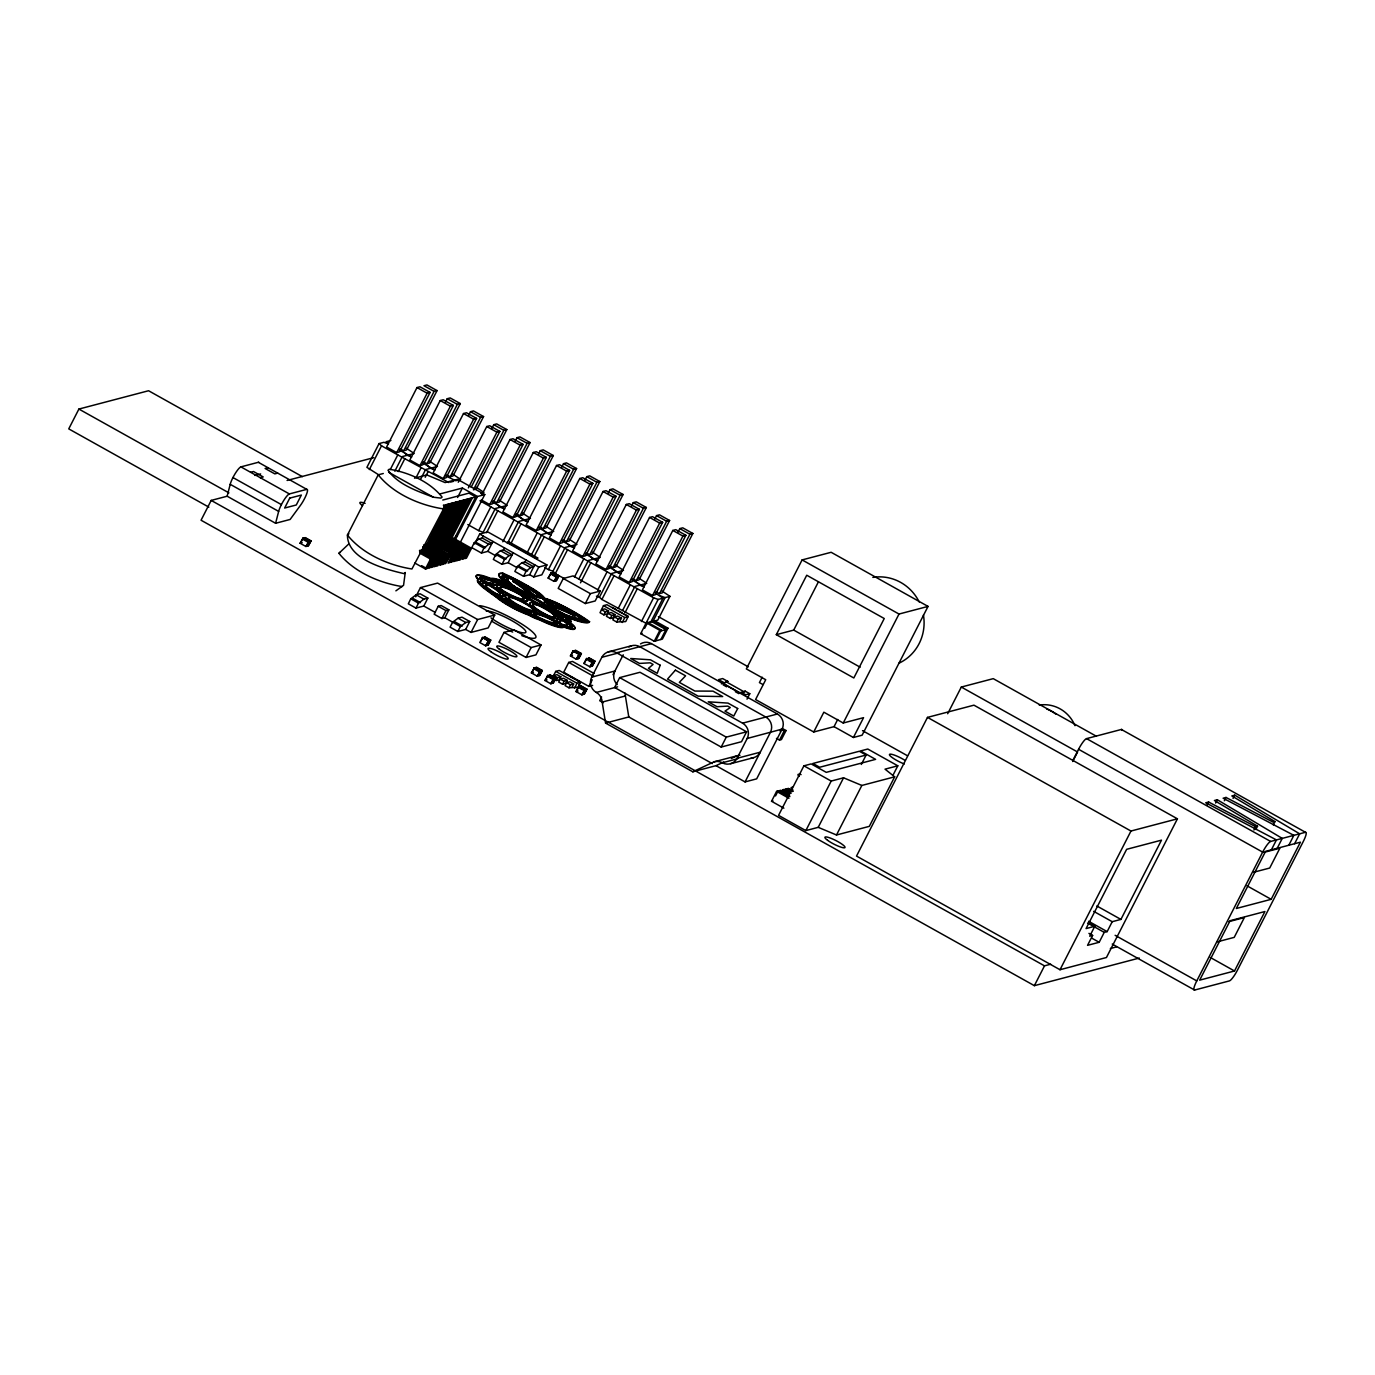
<?xml version="1.0" encoding="UTF-8"?>
<svg xmlns="http://www.w3.org/2000/svg" width="1375" height="1375" viewBox="0 0 1375 1375"><rect width="100%" height="100%" fill="white"/><g stroke="black" fill="none" stroke-linecap="round" stroke-linejoin="round"><path stroke-width="1.5" d="M583.705 619.575L584.495 620.503L581.058 620.727M582.777 620.297L577.294 619.266A6.394 1.152 27.1 0 1 572.688 617.65A5.998 1.083 27.1 0 1 568.305 616A5.483 0.997 27.1 0 1 562.65 613.663A14.094 2.544 27.1 0 1 547.577 603.402L547.319 603.883A14.094 2.544 27.1 0 0 562.392 614.161A5.483 0.997 27.1 0 0 566.947 616.223M1139.308 958.048L1034.361 985.669L201.059 520.231L211.183 500.414L227.15 496.22L230.209 484.327A11.309 2.2 -60.8 0 1 235.108 473.705A11.309 2.2 -60.8 0 1 240.917 466.881L258.328 462.292A11.309 2.2 -60.8 0 1 258.912 462.43M275.602 523.273L278.661 511.397A11.309 2.2 -60.8 0 1 283.559 500.758A11.309 2.2 -60.8 0 1 289.369 493.934L306.78 489.363A11.309 2.2 -60.8 0 1 306.333 494.759A11.309 2.2 -60.8 0 1 300.18 505.725L290.125 519.458L275.602 523.273L227.15 496.22M534.566 591.731L536.663 593.966L531.42 589.514L516.227 581.092M504.453 579.511L506.344 580.422A6.359 1.152 27.1 0 0 509.644 583.223L510.83 585.148M509.644 583.223L512.119 585.819M423.792 606.031L427.848 598.108L420.097 593.777L416.178 594.808L410.764 598.795L408.323 603.814L415.955 608.094L423.792 606.031L435.411 612.511M474.255 542.695L483.948 548.092L488.727 544.277L491.923 543.434L482.23 538.02L479.033 538.862L474.255 542.695L471.78 547.628L481.473 553.042L487.867 551.358L496.117 555.981M481.473 553.042L483.948 548.092M302.345 476.644L148.569 390.741L78.891 409.062L68.75 428.88L208.845 507.134M300.077 543.228L303.067 538.158L310.028 541.956L308.378 542.403L302.552 539.155L305.233 537.591L311.042 540.839L308.498 545.789L305.886 546.477L300.077 543.228L302.191 542.678M300.523 543.108L303.067 538.158M305.886 546.477L308.877 541.406L306.35 546.356M308 545.927L311.042 540.839M390.913 440.464L386.031 441.753L388.472 443.97L383.934 442.303L379.07 443.575L366.902 467.363L378.383 474.633M369.342 469.58L381.511 445.809L379.07 443.575M417.003 387.561L386.598 446.995L396.705 452.65L399.558 451.808L430.083 392.425L419.977 386.787L417.003 387.561L427.127 393.216L430.083 392.425M383.298 473.498L378.228 474.822L347.428 535.047C347.325 559.264 385.017 569.25 403.975 573.616L405.247 572.516L403.562 585.32L395.88 590.855M396.705 452.65L427.127 393.216M390.294 469.528L397.788 454.902L448.834 482.556M403.683 450.811L434.087 391.377L437.061 390.603L406.519 449.969L403.683 450.811L400.297 448.938M394.831 471.195L402.325 456.569L407.189 455.297L411.727 456.964L399.334 450.037M398.217 471.591L404.766 458.803M440.258 400.555L409.853 459.989L419.959 465.644L422.812 464.802L453.337 405.419L443.231 399.764L440.258 400.555L450.381 406.192L453.337 405.419M445.328 402.428L447.236 398.716L450.192 397.942L460.316 403.58L429.773 462.963L426.938 463.805L423.552 461.931M419.959 465.644L450.381 406.192M416.367 477.039L421.042 467.895M426.938 463.805L457.342 404.37L460.316 403.58M420.905 478.706L425.58 469.562L430.461 468.273L434.981 469.958L422.589 463.031M425.219 477.262L428.02 471.78M463.512 413.531L433.108 472.983L443.214 478.62L446.067 477.778L476.592 418.413L466.486 412.758L463.512 413.531L473.636 419.186L476.592 418.413M468.583 415.422L470.491 411.709L473.447 410.919L483.57 416.573L453.028 475.956L450.192 476.798L446.806 474.908M443.214 478.62L473.636 419.186M450.192 476.798L480.597 417.347L483.57 416.573M445.723 504.831L411.933 568.992C388.403 565.331 362.33 553.781 347.428 535.047L348.889 533.775M458.253 482.247L486.784 426.525L489.741 425.752L499.847 431.389L471.23 487.059M444.83 555.294L439.759 565.194L441.203 564.816L446.273 554.898L444.83 555.294L425.442 544.466L426.903 544.087L447.184 504.453M447.442 554.589L442.372 564.506L443.833 564.128L448.903 554.211L447.442 554.589L428.072 543.778L448.353 504.144M428.072 543.778L429.516 543.383L449.797 503.766M450.364 553.833L445.294 563.733L451.533 553.523L430.994 543.005L451.275 503.37M430.994 543.005L432.145 542.695L452.427 503.078M491.838 428.416L493.745 424.686L496.702 423.912L506.825 429.567L476.283 488.933L473.447 489.792L503.852 430.341L506.825 429.567M453.131 553.094L448.061 563.011L449.522 562.633L454.592 552.716L453.131 553.094L433.761 542.283L454.042 502.648M457.583 497.475L462.413 488.039L477.503 496.478L484.773 494.57L460.402 542.197M433.761 542.283L435.205 541.887L455.486 502.27M455.589 552.458L450.519 562.358L451.98 561.98L457.05 552.08L455.589 552.458L436.219 541.63L456.5 501.995M436.219 541.63L437.662 541.252L457.944 501.617M458.7 551.633L453.63 561.55L455.091 561.155L460.161 551.255L458.7 551.633L439.33 540.805L459.611 501.188M425.408 568.975L430.478 559.058L431.922 558.68L426.852 568.58L425.408 568.975L414.838 563.062M439.33 540.805L440.773 540.427L461.055 500.809M468.377 487.902L496.891 432.18L499.847 431.389M461.364 550.928L456.294 560.845L457.755 560.467L462.825 550.55L461.364 550.928L441.994 540.117L462.275 500.483M434.998 557.872L433.555 558.25L428.484 568.167L429.928 567.772L434.998 557.872L420.905 550M441.994 540.117L443.438 539.722L463.719 500.105M464.08 550.223L459.009 560.123L460.47 559.745L465.541 549.845L464.08 550.223L444.709 539.395L464.991 499.761M415.766 596.802L420.458 587.606L437.594 583.103L494.759 615.02L488.177 627.911L471.041 632.414L465.678 629.423L457.841 631.486L450.089 627.155L452.633 622.205L458.064 618.2L461.983 617.169L469.734 621.5L465.678 629.423M437.645 557.167L436.202 557.562L431.131 567.463L432.575 567.084L437.645 557.167L423.552 549.295M444.709 539.395L446.153 539.017L466.434 499.383M446.256 541.853L468.222 498.919M440.413 556.445L438.969 556.823L433.898 566.741L435.342 566.345L440.413 556.445L422.795 546.614M467.328 549.364L462.258 559.281L463.702 558.886L468.772 548.986L467.328 549.364L447.941 538.536L449.402 538.158L469.683 498.541M470.061 548.642L464.991 558.559L466.434 558.181L471.505 548.264L470.061 548.642L450.673 537.831L470.955 498.197M442.991 555.775L441.547 556.153L436.477 566.053L437.92 565.675L442.991 555.775L423.62 544.947M450.673 537.831L452.134 537.436L472.416 497.819M453.819 539.859L475.784 496.925L468.995 493.144L442.75 500.053M455.538 539.395L477.503 496.478M481.508 495.241L510.039 439.519L512.995 438.728L523.102 444.383L492.577 503.766L489.723 504.608L481.302 499.898M515.092 441.392L517 437.68L519.956 436.906L530.08 442.561L499.537 501.927L496.702 502.769L493.333 500.895M489.723 504.608L520.145 445.156L523.102 444.383M444.812 617.77L448.869 609.83L441.117 605.516L438.213 606.272L434.156 614.195L441.908 618.527L444.812 617.77L452.306 621.947M467.792 524.562L478.638 530.63L490.806 506.859L653.589 597.781L658.127 599.448L663.008 598.159L655.136 592.917M474.598 543.967L479.669 534.05L487.798 531.919L546.906 564.936L541.836 574.836L533.706 576.967L529.65 574.698L523.548 576.314L514.834 571.433L517.361 566.483L521.933 562.702L524.975 561.911L533.706 566.775L530.647 567.583L526.092 571.347L517.361 566.483M496.702 502.769L527.123 443.334L530.08 442.561M482.23 538.02L483.244 536.044M441.908 618.527L445.964 610.603L448.869 609.83M486.561 532.692L497.784 510.744M533.294 452.495L502.872 511.947L512.978 517.602L515.831 516.742L546.356 457.377L536.25 451.722L533.294 452.495L543.4 458.15L546.356 457.377M487.867 551.358L492.938 541.458M538.347 454.386L540.255 450.673L543.211 449.883L553.334 455.538L522.792 514.92L519.956 515.762L516.587 513.872M569.577 619.764A21.931 3.953 27.1 0 0 566.225 616.773L566.483 616.275A21.931 3.953 27.1 0 1 569.714 622.239L569.456 622.72A22.12 3.987 27.1 0 1 563.887 627.052A27.225 4.916 27.1 0 1 539.653 619.936A12.186 2.2 27.1 0 1 528.481 615.003A26.022 4.692 27.1 0 1 495.739 596.716A29.769 5.38 27.1 0 1 488.28 591.439A35.802 6.462 27.1 0 1 478.088 579.528L478.345 579.03A24.028 4.331 27.1 0 1 490.875 578.514A23.788 4.297 27.1 0 1 507.014 582.88L506.756 583.378M512.978 517.602L543.4 458.15M482.35 585.664A28.995 5.242 27.1 0 1 481.405 580.886L481.645 580.405A21.295 3.85 27.1 0 1 493.745 580.336A23.925 4.314 27.1 0 1 510.916 585.028L510.658 585.527A23.925 4.314 27.1 0 0 493.488 580.834A21.295 3.85 27.1 0 0 484.258 577.62M495.859 554.469L504.573 559.35L509.145 555.569L512.205 554.761L503.473 549.897L500.431 550.705L495.859 554.469L493.333 559.419L502.047 564.3L508.148 562.684L517.275 567.789M502.837 541.784L514.061 519.836M457.841 631.486L460.384 626.519L465.816 622.531L469.734 621.5M496.031 582.931A22.395 4.039 27.1 0 1 483.467 582.02L483.673 581.625A20.539 3.713 27.1 0 1 495.481 581.608L495.275 582.003A20.539 3.713 27.1 0 0 484.602 578.514M485.117 582.038L485.323 581.642A21.123 3.816 27.1 0 0 493.848 581.608L493.642 582.003A21.123 3.816 27.1 0 1 485.117 582.038A15.744 2.836 27.1 0 1 493.642 582.003M519.956 515.762L550.378 456.328L553.334 455.538M503.473 549.897L504.487 547.92M507.358 543.469L518.598 521.52L523.48 520.231L528 521.898L515.608 514.972M482.212 584.805A18.494 3.334 27.1 0 1 487.661 584.083L487.919 583.584A18.975 3.42 27.1 0 1 502.734 593.33A18.975 3.42 27.1 0 1 498.798 595.478L498.541 595.959A18.494 3.334 27.1 0 1 489.139 590.683M480.837 575.747A24.028 4.331 27.1 0 1 490.617 579.013L490.875 578.514M486.475 587.383A17.119 3.094 27.1 0 1 488.262 585.045L488.503 584.547A17.119 3.094 27.1 0 0 497.441 594.275L497.183 594.773A17.119 3.094 27.1 0 1 487.541 588.397M510.744 543.864L521.039 523.738M488.28 591.439L488.538 590.941A35.802 6.462 27.1 0 1 478.345 579.03M502.047 564.3L504.573 559.35M495.894 582.038L496.1 581.642A17.755 3.214 27.1 0 1 506.395 583.773A17.755 3.214 27.1 0 1 522.603 592.453L522.397 592.848A40.906 7.391 27.1 0 1 495.894 582.038A17.755 3.214 27.1 0 1 506.189 584.169A17.755 3.214 27.1 0 1 522.397 592.848M471.041 632.414L477.641 619.541L494.759 615.02M556.548 465.489L526.127 524.941L536.233 530.578L539.086 529.736L569.611 470.37L559.505 464.716L556.548 465.489L566.655 471.144L569.611 470.37M508.148 562.684L513.219 552.784M504.728 581.866A31.212 5.637 27.1 0 1 502.631 573.684L502.889 573.186A48.177 8.697 27.1 0 1 528.241 586.094A23.272 4.194 27.1 0 1 544.466 598.177A23.616 4.263 27.1 0 1 556.016 602.542A44.962 8.112 27.1 0 1 589.566 621.689L589.308 622.17A36.541 6.6 27.1 0 1 566.225 616.773M504.625 585.75A29.597 5.345 27.1 0 0 519.183 591.353L519.389 590.958A15.297 2.767 27.1 0 0 499.366 582.725L499.159 583.12A15.297 2.767 27.1 0 1 499.984 583.103M504.058 580.095A31.058 5.603 27.1 0 1 504.969 575.369L505.209 574.87A34.495 6.222 27.1 0 1 528 586.541A22.739 4.108 27.1 0 1 543.056 598.538A18.941 3.42 27.1 0 1 555.534 602.68A40.03 7.236 27.1 0 1 587.245 620.812L587.005 621.311A35.475 6.411 27.1 0 1 565.916 616.241M504.23 576.864C514.078 577.156 530.355 587.623 539.155 594.911A11.172 2.011 27.1 0 1 540.134 595.702M561.602 467.38L563.509 463.667L566.466 462.877L576.589 468.531L546.047 527.914L543.211 528.756L539.842 526.866M495.739 596.716L495.98 596.217A29.769 5.38 27.1 0 1 488.538 590.941M503.989 577.93L504.934 579.253L503.92 577.087M510.039 595.805A18.442 3.334 27.1 0 1 500.105 589.995L500.311 589.6A18.494 3.334 27.1 0 1 501.875 585.389A18.494 3.334 27.1 0 1 523.961 596.045A18.442 3.334 27.1 0 1 522.741 600.514A18.442 3.334 27.1 0 1 500.311 589.6M507.238 577.895L507.805 579.752L507.238 577.895A5.173 0.928 27.1 0 0 508.234 577.38L513.373 579.562A4.864 0.877 27.1 0 0 518.048 582.038A5.655 1.014 27.1 0 0 522.981 584.805L524.666 585.613M552.75 624.577A28.548 5.156 27.1 0 1 538.897 619.008A22.636 4.091 27.1 0 1 527.845 614.161A23.066 4.159 27.1 0 1 497.716 597.334L497.956 596.836A25.816 4.658 27.1 0 1 488.228 589.737A28.995 5.242 27.1 0 1 481.645 580.405M519.888 599.002A15.039 2.716 27.1 0 1 501.6 590.098L501.789 589.703A15.555 2.802 27.1 0 1 504.384 587.211A15.555 2.802 27.1 0 1 521.125 594.997A15.039 2.716 27.1 0 1 520.077 598.606A15.039 2.716 27.1 0 1 501.789 589.703M506.911 580.164L514.078 586.403M498.42 597.059L498.713 596.458A25.266 4.555 27.1 0 1 529.375 613.302L529.066 613.886A20.161 3.644 27.1 0 1 499.469 598.262M506.997 578.394A5.173 0.928 27.1 0 0 508.08 577.998L509.266 577.775M508.063 577.173L509.747 577.483M510.555 583.877L507.169 579.666M536.233 530.578L566.655 471.144M482.264 638.413L484.928 636.866L490.737 640.097L488.211 645.064L485.598 645.752L479.772 642.503L482.762 637.433L489.741 641.231L488.073 641.661M480.906 641.059L482.762 637.433M502.305 599.242L502.614 598.641A16.414 2.956 27.1 0 0 525.388 611.359L525.078 611.961M530.939 611.634A17.961 3.248 27.1 0 1 512.445 602.886A17.961 3.248 27.1 0 1 504.934 595.358L505.175 594.859A17.961 3.248 27.1 0 1 524.666 602.319A17.961 3.248 27.1 0 1 535.803 611.961L535.545 612.459A17.961 3.248 27.1 0 0 529.667 605.997A17.961 3.248 27.1 0 0 512.858 597.334M509.042 578.17L513.373 579.562L509.489 577.981M527.02 552.956L537.316 532.83M513.064 580.852A57.475 10.381 27.1 0 1 529.564 593.519L529.306 594.017A57.475 10.381 27.1 0 0 512.806 581.35L512.669 580.302L515.488 581.539A92.28 16.655 27.1 0 1 527.433 589.737L528.98 590.855A92.28 16.655 27.1 0 1 534.652 595.237A9.23 1.667 27.1 0 0 536.92 593.467M513.167 579.631L514.594 579.837M528.739 591.508L526.9 590.133L528.825 591.577A23.427 4.228 27.1 0 1 532.555 595.186L532.297 595.684A15.314 2.767 27.1 0 1 512.514 586.266L512.411 585.458M524.975 561.911L525.989 559.934M539.412 594.412A11.172 2.011 27.1 0 1 534.548 595.684L527.175 590.219A92.28 16.655 27.1 0 0 515.23 582.02L515.488 581.539M513.339 586.077L510.795 583.378M543.211 528.756L573.633 469.305L576.589 468.531M510.228 600.273A14.197 2.561 27.1 0 1 508.716 597.472L508.973 596.973A14.145 2.561 27.1 0 1 524.717 602.8A14.145 2.561 27.1 0 1 533.191 610.517L532.95 610.998A14.197 2.561 27.1 0 1 526.677 609.469M531.558 554.623L541.853 534.497L546.734 533.225L551.255 534.892L538.862 527.966M485.598 645.752L488.572 640.681L486.045 645.631M534.308 592.23L522.723 585.303A5.655 1.014 27.1 0 1 517.791 582.536L518.048 582.038M487.712 645.184L490.737 640.097M521.022 590.648A10.914 1.977 27.1 0 1 516.759 588.208L513.597 585.578M523.548 576.314L526.092 571.347M533.998 556.841L544.294 536.731M529.65 574.698L534.72 564.798M579.803 478.483L549.381 537.917L559.505 543.572L562.341 542.73L592.883 483.347L582.759 477.709L579.803 478.483L589.909 484.137L592.883 483.347M522.139 594.327A17.669 3.197 27.1 0 1 521.348 593.312L521.555 592.917A16.809 3.042 27.1 0 1 537.814 599.706A16.809 3.042 27.1 0 1 548.487 607.956L548.298 608.352A17.669 3.197 27.1 0 1 523.411 595.53M521.984 599.448A15.039 2.716 27.1 0 0 520.919 595.392L521.125 594.997M504.023 632.397L498.953 642.297L526.075 657.456L535.941 654.861L541.011 644.961L513.889 629.802L504.023 632.397L531.145 647.556L541.011 644.961M535.752 591.92A22.739 4.108 27.1 0 0 527.742 587.022L528.241 586.094M535.597 592.316L528.155 587.125M523.961 596.045L523.755 596.441A18.442 3.334 27.1 0 1 525.112 601.442M524.425 595.014L524.614 594.619A13.836 2.492 27.1 0 1 537.436 600.084A13.836 2.492 27.1 0 1 546.133 606.633L545.927 607.028A16.5 2.973 27.1 0 1 525.405 595.925M533.706 576.967L538.777 567.067L546.906 564.936M526.9 590.133L528.292 591.852L527.519 590.597M584.856 480.356L586.764 476.644L589.72 475.87L599.844 481.525L569.302 540.891L566.466 541.733L563.097 539.859M530.63 592.883L529.753 592.917M531.919 593.811L534.308 596.183A11.172 2.011 27.1 0 0 540.891 596.406M559.505 543.572L589.909 484.137M528.722 591.353A92.28 16.655 27.1 0 1 534.394 595.736L534.652 595.237M544.792 567.583L548.402 569.594L560.57 545.823M527.845 614.161L528.103 613.663A22.636 4.091 27.1 0 0 539.138 618.527A28.548 5.156 27.1 0 0 561.43 625.436L562.031 625.281A20.488 3.695 27.1 0 0 567.119 621.191A21.502 3.884 27.1 0 0 563.286 614.505L563.045 615.003M528.481 615.003L528.739 614.505A12.186 2.2 27.1 0 0 539.911 619.438A27.225 4.916 27.1 0 0 564.128 626.553A22.12 3.987 27.1 0 0 569.714 622.239M566.466 541.733L596.887 482.298L599.844 481.525M550.619 574.011L552.784 572.584L559.109 575.712L556.566 580.662L553.953 581.35L548.144 578.102L551.134 573.031L558.095 576.83L556.445 577.259L552.08 574.836M551.134 573.031L548.144 578.102M544.036 621.002A19.216 3.472 27.1 0 1 530.389 613.714L530.647 613.233A21.519 3.884 27.1 0 1 556.738 621.62L556.48 622.119A19.216 3.472 27.1 0 1 555.139 624.577M567.548 549.708L555.38 573.495L552.939 571.261L565.108 547.491L569.989 546.202L574.527 547.886L562.117 540.959M532.555 603.109A18.202 3.283 27.1 0 1 538.398 604.845L538.587 604.433A18.305 3.3 27.1 0 1 556.909 615.811A18.305 3.3 27.1 0 1 549.502 616.653A18.202 3.283 27.1 0 1 530.733 605.086A18.202 3.283 27.1 0 1 538.587 604.433M535.975 616.378A16.758 3.025 27.1 0 1 533.345 614.848L533.603 614.35A19.886 3.592 27.1 0 1 554.898 621.019L554.641 621.517A16.758 3.025 27.1 0 1 551.358 622.875M532.589 605.12A15.641 2.819 27.1 0 1 538.295 605.447L538.502 605.052A15.916 2.87 27.1 0 1 553.73 614.333A15.916 2.87 27.1 0 1 550.052 616.327L549.845 616.722A15.641 2.819 27.1 0 1 532.881 605.98M545.05 599.414A18.941 3.42 27.1 0 0 542.798 599.036L543.056 598.538M545.016 598.898A23.616 4.263 27.1 0 0 544.208 598.658L544.466 598.177M553.953 581.35L556.944 576.28L554.417 581.23M556.067 580.783L558.611 575.833M559.608 608.867L558.456 608.369A87.656 15.83 27.1 0 1 545.394 602.473L545.652 601.975A12.564 2.269 27.1 0 1 552.148 601.597L581.178 616.911L584.753 619.902L582.536 620.778M603.058 491.477L572.636 550.911L582.759 556.566L585.595 555.723L616.138 496.341L606.014 490.686L603.058 491.477L613.164 497.114L616.138 496.341M547.319 603.883L558.697 607.87L551.581 604.948L551.048 605.911A63.92 11.533 27.1 0 1 574.406 615.794L575.403 615.845A95.064 17.17 27.1 0 0 558.714 607.973L556.359 606.925A95.064 17.17 27.1 0 0 547.13 602.972L547.388 602.473A10.536 1.908 27.1 0 1 552.527 602.336L573.736 613.13A5.998 1.083 27.1 0 0 578.806 616.189L581.711 617.959M548.316 604.261L551.581 604.948M563.269 578.497L558.198 588.397L585.32 603.556L595.203 600.961L600.256 591.044L573.134 575.902L563.269 578.497L590.391 593.639L600.256 591.044M547.731 600.6A12.564 2.269 27.1 0 1 551.891 602.078L552.148 601.597M555.242 614.127A36.248 6.548 27.1 0 1 549.467 607.784L549.673 607.389A16.895 3.059 27.1 0 1 564.73 616.395A16.895 3.059 27.1 0 1 563.991 619.798L563.784 620.194A36.248 6.548 27.1 0 1 556.703 615.278M547.13 602.972A10.536 1.908 27.1 0 1 552.269 602.834L552.527 602.336M608.111 493.35L610.019 489.637L612.975 488.864L623.098 494.502L592.556 553.884L589.72 554.727L586.352 552.836M526.075 657.456L531.145 647.556M552.062 609.503L552.269 609.108A38.775 6.995 27.1 0 0 563.028 618.441L562.822 618.836A15.555 2.802 27.1 0 0 552.062 609.503A38.775 6.995 27.1 0 0 562.822 618.836M546.941 599.93A18.941 3.42 27.1 0 1 555.277 603.178L555.534 602.68M549.536 600.428A23.616 4.263 27.1 0 1 555.775 603.041L556.016 602.542M532.263 607.131A18.202 3.283 27.1 0 0 549.312 617.048L549.502 616.653M553.317 609.348L555.534 609.916M551.891 602.078L556.6 603.659M552.269 602.834L556.892 604.244M582.759 556.566L613.164 497.114M574.475 577.105L583.825 558.8M560.828 605.67L556.342 604.158M552.045 607.32A10.811 1.959 27.1 0 0 558.456 611.634L558.714 611.136A10.811 1.959 27.1 0 1 551.306 605.413L547.577 603.402L548.556 603.78M556.634 604.725L571.484 611.772M589.72 554.727L620.142 495.292L623.098 494.502M578.995 578.772L588.362 560.484L593.244 559.195L597.781 560.88L585.372 553.953M533.844 668.817L536.508 667.253L542.334 670.502L539.791 675.452L537.178 676.139L531.369 672.891L534.359 667.82L541.32 671.619L539.653 672.066L535.305 669.625M531.816 672.77L534.359 667.82M562.392 614.161L558.456 611.634M575.334 614.161L578.875 616.258A6.531 1.186 27.1 0 0 581.9 618.527L581.642 619.025A6.531 1.186 27.1 0 1 578.548 616.688A5.998 1.083 27.1 0 1 573.478 613.628L565.4 608.472M562.702 613.697L572.069 616.928A5.105 0.928 27.1 0 1 575.558 617.977L578.222 618.63L575.403 618.458M580.508 582.828L590.803 562.702M562.822 625.694A16.294 2.939 27.1 0 1 560.312 624.714L560.502 624.319A23.134 4.177 27.1 0 1 563.578 619.902A16.294 2.939 27.1 0 1 570.384 626.433A16.294 2.939 27.1 0 1 560.502 624.319M562.53 624.869A14.369 2.595 27.1 0 1 560.862 624.302L561.069 623.906A27.139 4.898 27.1 0 1 563.578 620.486A14.369 2.595 27.1 0 1 561.069 623.906M564.008 625.281A14.369 2.595 27.1 0 0 563.372 620.881L563.578 619.902M554.641 625.127A28.548 5.156 27.1 0 0 561.172 625.934L561.43 625.436M561.172 625.934L562.031 625.281M569.319 611.291L569.834 610.38A40.03 7.236 27.1 0 0 555.277 603.178M537.178 676.139L540.169 671.069L537.625 676.019M567.359 616.344A5.483 0.997 27.1 0 0 568.047 616.498L570.23 616.602M626.312 504.453L595.891 563.905L606.014 569.542L608.85 568.7L639.392 509.334L629.269 503.68L626.312 504.453L636.419 510.108L639.392 509.334M539.292 675.589L542.334 670.502M571.691 627.636A20.488 3.695 27.1 0 0 566.861 621.689L567.119 621.191M571.433 617.203L572.447 618.131A5.998 1.083 27.1 0 1 571.244 617.839M574.406 615.794L575.661 615.347A95.064 17.17 27.1 0 0 558.972 607.475L556.617 606.427A95.064 17.17 27.1 0 0 547.388 602.473M631.383 506.344L633.273 502.631L636.23 501.841L646.353 507.495L615.811 566.878L612.975 567.72L609.606 565.83M575.85 618.458L577.036 619.747A6.394 1.152 27.1 0 1 572.447 618.131M544.93 680.47L547.92 675.4L554.881 679.198L553.231 679.628L547.405 676.38L550.086 674.833L555.895 678.081L553.352 683.031L550.739 683.719L544.93 680.47L547.044 679.92M545.377 680.35L547.92 675.4M585.32 603.556L590.391 593.639M606.014 569.542L636.419 510.108M577.964 619.128L580.817 618.956A5.552 0.997 27.1 0 1 581.419 618.441L581.9 618.527M580.559 619.455A5.552 0.997 27.1 0 1 581.161 618.939L584.255 620.039M553.18 676.345L555.723 671.395L559.195 670.467L580.508 682.378L575.97 691.539L581.797 694.788L584.409 694.1L586.936 689.15L581.127 685.902L578.462 687.466L582.811 689.889M597.73 590.081L607.08 571.794M550.739 683.719L553.73 678.648L551.203 683.598M552.853 683.169L555.895 678.081M612.975 567.72L643.397 508.269L646.353 507.495M557.648 677.652L556.136 680.608L559.316 679.783L560.845 676.809L556.961 674.644L553.781 675.486L557.648 677.652L560.845 676.809M663.008 598.159L650.839 621.947L645.958 623.219L601.889 599.466L599.448 597.248L611.617 573.478L616.498 572.189L621.036 573.856L608.627 566.93M572.911 651.853L575.575 650.289L581.384 653.538L578.841 658.487L576.228 659.175L570.419 655.927L572.962 650.977L579.219 654.105L576.692 659.055M570.883 655.806L573.409 650.856M560.227 679.078L558.714 682.052L562.581 684.217L565.778 683.375L567.291 680.402L563.423 678.236L560.227 679.078L564.111 681.244L567.291 680.402M594.103 673.492L572.498 661.427L568.734 662.423L563.664 672.323L588.861 686.4L592.625 685.403M601.889 599.466L614.058 575.695M562.581 684.217L564.111 681.244M576.228 659.175L579.219 654.105M603.47 605.636L624.783 617.547L628.272 616.636L606.959 604.725L603.47 605.636L600.016 612.7L603.883 614.866L607.08 614.023L608.592 611.05L604.725 608.884L601.528 609.727L605.413 611.892L608.592 611.05M649.567 517.447L619.145 576.881L629.269 582.536L632.105 581.694L662.647 522.311L652.523 516.673L649.567 517.447L659.673 523.102L662.647 522.311M578.342 658.625L581.384 653.538M572.172 686.95L573.684 683.977L569.817 681.811L566.62 682.653L565.091 685.627L568.975 687.792L577.981 687.328M603.883 614.866L605.413 611.892M654.638 519.32L656.528 515.608L659.484 514.834L669.608 520.489L639.066 579.855L636.23 580.697L632.861 578.823M568.975 687.792L570.488 684.819L573.684 683.977M607.991 613.336L606.461 616.309L610.345 618.475L613.542 617.633L615.055 614.659L611.17 612.494L607.991 613.336L611.858 615.502L615.055 614.659M586.472 659.416L589.136 657.869L594.945 661.117L592.419 666.067L589.806 666.755L583.98 663.506L586.523 658.556L592.797 661.684L590.253 666.634M586.97 658.436L583.98 663.506M574.492 688.256L577.036 683.289L580.508 682.378M610.345 618.475L611.858 615.502M629.269 582.536L659.673 523.102M578.961 685.008L580.473 682.052L576.606 679.886M618.166 608.558L630.334 584.788M576.434 691.419L578.961 686.469L584.788 689.717L582.244 694.667M619.919 621.191L621.448 618.217L617.564 616.052L614.367 616.894L612.855 619.867L616.722 622.033L625.745 621.586L628.237 616.292L624.353 614.127M589.806 666.755L592.797 661.684M591.92 666.205L594.945 661.117M636.23 580.697L666.652 521.262L669.608 520.489M616.722 622.033L618.252 619.059L621.448 618.217M622.703 610.242L634.872 586.455L639.753 585.183L644.291 586.85L631.881 579.923M581.797 694.788L584.788 689.717M591.697 677.119L601.838 657.302A11.309 10.914 75.3 0 1 616.602 652.798L651.441 643.638L777.408 714.003A11.309 10.914 75.3 0 1 782.031 729.317L756.68 778.852L745.061 781.911L715.997 765.669L692.777 771.788L605.567 723.078L602.181 702.075A11.309 10.914 75.3 0 0 596.32 692.433A11.309 10.914 75.3 0 1 591.697 677.119L614.934 671A11.309 10.914 75.3 0 0 617.22 684.578M625.144 612.459L637.312 588.689M583.911 694.238L586.936 689.15M588.861 686.4L592.23 679.8M622.256 622.497L624.783 617.547M672.822 530.441L642.4 589.875L652.523 595.53L655.359 594.688L685.902 535.305L675.778 529.65L672.822 530.441L682.928 536.078L685.902 535.305M677.892 532.314L679.783 528.602L682.739 527.828L692.862 533.466L662.337 592.848L659.484 593.691L656.116 591.817M652.523 595.53L682.928 536.078M601.614 697.005L599.723 700.734L603.35 702.763M613.027 674.712L623.219 654.792M641.42 621.552L653.589 597.781M659.484 593.691L689.906 534.256L692.862 533.466M647.178 623.391L654.397 620.641L667.975 628.203L662.389 639.1L654.259 641.248L640.698 633.669L658.127 599.448M644.634 628.341L647.677 622.394L661.238 629.973L655.669 640.87M619.678 677.617L614.608 687.517L721.188 747.055L741.52 741.709L746.591 731.792L639.994 672.272L619.678 677.617L726.258 737.138L746.591 731.792M652.936 621.397L665.105 597.609L669.969 596.337L662.097 591.078M669.969 596.337L657.8 620.108L654.552 620.967M654.259 641.248L659.845 630.352L661.238 629.973M660.877 639.512L666.445 628.616L667.975 628.203M721.411 683.908L721.909 682.911M723.147 683.444L727.719 681.381L723.147 683.444L740.523 693.155L745.095 691.092L749.788 693.722L747.003 699.17M802.106 559.917L746.333 668.903L765.72 679.714L755.58 699.531L813.725 731.998L834.041 726.653L853.411 737.481L862.125 735.195L928.039 606.409L831.136 552.286L802.106 559.917L899.009 614.041L928.039 606.409M739.286 692.622L738.787 693.619L735.316 691.677M745.095 691.092L744.597 692.089L727.22 682.378M776.308 634.683L806.73 575.231L884.245 618.527L853.823 677.978L776.308 634.683L793.719 630.094L860.166 667.202M721.188 747.055L726.258 737.138M762.18 677.205L759.43 682.602L762.953 684.561M793.719 630.094L818.434 581.797M692.777 771.788L713.952 761.87A11.309 10.914 75.3 0 1 722.288 762.781A11.309 10.914 75.3 0 0 737.052 758.295L747.192 738.478A11.309 10.914 75.3 0 0 742.569 723.164L616.602 652.798M745.061 781.911L770.413 732.377A11.309 10.914 75.3 0 0 765.789 717.045L639.822 646.697A11.309 10.914 75.3 0 0 628.908 646.972M780.158 731.173L781.086 729.369L784.111 731.07L786.053 730.555L781.43 739.578L779.505 740.077L776.462 738.392M779.505 740.077L784.111 731.07M783.87 808.173L771.547 801.281L776.6 791.381L778.061 791.003L788.631 796.898M775.517 795.953L778.061 791.003M813.725 731.998L823.848 712.198L843.236 723.009L863.552 717.664L853.411 737.481M897.806 765.806L867.78 749.031L860.509 750.939L875.6 759.361L826.255 772.355L811.164 763.916L803.911 765.823L778.559 815.358L805.836 830.603L818.211 827.337L836.498 834.986L869.309 826.358L894.661 776.823L885.036 769.158L897.806 765.806L892.942 775.328M834.041 726.653L837.719 719.452M843.236 723.009L899.009 614.041M805.836 830.603L831.188 781.069L843.562 777.803L861.85 785.452L894.661 776.823M818.211 827.337L843.562 777.803M861.3 764.466L866.13 755.03L859.341 751.248L812.9 763.469L819.672 767.25L866.13 755.03M836.498 834.986L861.85 785.452M927.489 717.389L856.522 856.075L1060.005 969.736L1106.445 957.516L1177.43 818.812L973.947 705.169L927.489 717.389L1130.972 831.033L1177.43 818.812M947.667 713.728L961.314 687.053L993.248 678.648L1096.391 736.261M1072.723 760.684L1078.567 749.289A11.309 2.2 -60.8 0 1 1086.542 738.616L1121.381 729.455L1305.477 832.288A11.309 2.2 -60.8 0 1 1303.311 841.431L1237.414 970.217A11.309 2.2 -60.8 0 1 1229.439 980.891L1194.6 990.052L1112.237 944.058M1072.706 761.527L1077.588 752.005L961.314 687.053M1034.361 985.669L1044.502 965.852L1050.672 964.219M1060.005 969.736L1130.972 831.033M1094.792 926.286L1089.722 936.186L1092.627 935.43L1087.556 945.33L1099.175 942.288L1104.245 932.37L1107.15 931.614L1112.22 921.697L1120.917 919.411L1161.48 840.159L1126.641 849.32L1086.078 928.572L1094.792 926.286L1089.241 923.175M1206.923 805.337L1208.625 802.038L1255.598 826.702L1257.541 826.186L1255.856 829.486M1215.638 803.052L1217.322 799.752L1282.256 838.389L1277.186 848.306M1224.352 800.766L1226.036 797.448L1273.009 822.112L1274.969 821.597L1273.284 824.897M1233.048 798.462L1234.75 795.163L1299.667 833.817L1294.597 843.717M1253.914 830.002L1255.598 826.702M1194.6 990.052A11.309 2.2 -60.8 0 1 1196.766 980.908L1262.662 852.122A11.309 2.2 -60.8 0 1 1270.638 841.448L1305.477 832.288M1271.377 849.836L1276.447 839.919L1205.72 802.794L1208.625 802.038M1288.805 845.247L1293.858 835.347L1223.131 798.222L1226.036 797.448M1234.509 970.991L1264.914 911.539L1230.092 920.7L1199.67 980.152L1234.509 970.991L1210.344 957.481M1271.17 899.319L1300.406 842.188L1265.567 851.348L1236.348 908.48L1271.17 899.319L1247.022 885.827M415.955 608.094L418.516 603.127L423.93 599.139L427.848 598.108M402.119 586.558C379.053 582.966 353.53 571.656 338.92 553.3L348.356 544.345M338.92 553.3L340.347 552.062M715.997 765.669L723.697 762.059M731.397 758.467L737.172 755.752A11.309 10.914 75.3 0 1 739.991 755.305M250.611 472.295L253.498 471.522L263.192 476.936L260.288 477.709M268.022 467.706L265.117 468.48L274.811 473.877L277.716 473.12M254.839 475.458L260.648 473.928M287.083 480.459L373.759 457.652M409.286 454.747L414.167 453.458L406.295 448.198M432.541 467.723L437.422 466.452L429.55 461.192M414.528 478.173L426.834 474.942L445.122 482.591L457.497 479.325L484.773 494.57M450.45 482.127L453.716 481.267M439.794 493.986L462.413 488.039M480.683 493.281L483.931 492.422L476.059 487.163M443.884 505.312L475.784 496.925M492.353 501.995L504.745 508.922L500.225 507.238L495.344 508.527L483.175 532.297L478.638 530.63M502.305 506.688L507.186 505.416L499.314 500.156M455.503 536.559L457.239 536.095M525.559 519.681L530.441 518.392L522.569 513.15M548.814 532.675L553.695 531.386L545.823 526.127M572.069 545.652L576.95 544.38L569.078 539.12M595.323 558.645L600.205 557.373L592.333 552.114M552.784 572.584L564.42 578.548M618.578 571.639L623.459 570.35L615.588 565.108M641.833 584.633L646.714 583.344L638.842 578.084M647.677 622.394L646.267 622.772L659.845 630.352M640.698 633.669L642.108 633.291M660.739 630.97L665.947 629.595L652.386 622.016M570.419 655.927L572.533 655.377M578.72 655.102L580.37 654.655L574.561 651.406M608.266 651.887L631.486 645.769M531.369 672.891L533.483 672.341M601.838 657.302L619.266 652.712M578.961 686.469L584.323 689.837M575.97 691.539L578.084 690.989M584.272 690.714L585.939 690.267L580.112 687.019M596.32 692.433L617.616 686.83M602.181 702.075L625.402 695.973A11.309 10.914 75.3 0 0 624.92 693.052M605.567 723.078L628.787 716.959L712.284 763.589M749.788 693.722L745.731 694.788L741.039 692.158M742.569 723.164L777.408 714.003M747.192 738.478L783.011 728.87L786.053 730.555M713.952 761.87L737.172 755.752M737.052 758.295L760.272 752.194A11.309 10.914 75.3 0 1 751.042 758.055M722.288 762.781L737.773 758.725M730.623 763.709L753.844 757.608M791.072 787.583L792.533 787.188M771.547 801.281L772.991 800.903M1217.322 799.752L1214.434 800.508L1257.541 826.186M1234.75 795.163L1231.845 795.936L1274.969 821.597M1263.917 852.397L1279.85 848.22L1269.709 868.038L1253.777 872.214M1110.364 948.527L1116.534 946.894M1228.872 921.628L1244.358 917.572L1234.217 937.372L1216.806 941.961M561.086 606.822L565.159 608.97M433.434 497.234L440.911 498.111L442.097 497.08C429.877 481.714 408.512 472.244 389.211 469.236L388.008 470.284C398.183 484.739 417.33 491.098 433.434 497.234L388.644 472.227M578.703 620.314L577.036 619.747M558.714 611.136L563.269 613.405M514.336 580.336L515.814 580.903M505.948 576.228L504.35 575.902L504.023 577.809M564.283 614.23L566.947 615.398M507.083 576.744L505.691 576.727M660.567 595.942L665.105 597.609M548.402 569.594L552.939 571.261M596.423 596.131L599.448 597.248M580.817 618.956L578.153 618.492M536.766 593.209L539.155 594.911M514.834 586.781L516.759 588.208M1086.542 738.616L1270.638 841.448M437.061 390.603L426.938 384.948L423.981 385.722L434.087 391.377M1078.567 749.289L1262.662 852.122M447.236 398.716L457.342 404.37M470.491 411.709L480.597 417.347M493.745 424.686L503.852 430.341M517 437.68L527.123 443.334M540.255 450.673L550.378 456.328M563.509 463.667L573.633 469.305M586.764 476.644L596.887 482.298M610.019 489.637L620.142 495.292M633.273 502.631L643.397 508.269M656.528 515.608L666.652 521.262M679.783 528.602L689.906 534.256M486.784 426.525L496.891 432.18M510.039 439.519L520.145 445.156M452.805 474.186L460.677 479.428L455.795 480.717L445.844 476.008M381.511 445.809L397.788 454.902M479.961 500.792L490.806 506.859M658.402 616.636L748.275 666.841M862.503 730.641L907.448 755.734M652.884 621.036L666.445 628.616M612.305 607.389L616.172 609.555M618.389 610.792L622.256 612.958M550.67 573.152L556.497 576.4M479.669 534.05L538.777 567.067M479.033 538.862L488.727 544.277M500.431 550.705L509.145 555.569M521.933 562.702L530.647 567.583M614.367 616.894L618.252 619.059M727.719 681.381L722.666 678.562L718.592 679.628L723.663 682.464M497.389 554.073L506.103 558.938M518.891 566.087L527.605 570.952M475.853 542.266L485.547 547.68M723.147 684.87L726.619 686.812M452.134 537.436L471.505 548.264M449.402 538.158L468.772 548.986M446.153 539.017L465.541 549.845M443.438 539.722L462.825 550.55M1096.837 905.97L1120.917 919.411M440.773 540.427L460.161 551.255M437.662 541.252L457.05 552.08M435.205 541.887L454.592 552.716M1093.692 911.35L1112.22 921.697M432.145 542.695L451.533 553.523M429.516 543.383L448.903 554.211M426.903 544.087L446.273 554.898M423.93 546.305L441.547 556.153M423.105 547.972L438.969 556.823M1115.125 935.309L1196.766 980.908M1088.622 921.267L1107.15 931.614M422.108 549.691L436.202 557.562M1087.573 923.055L1104.245 932.37M419.461 550.378L433.555 558.25M803.911 765.823L831.188 781.069M419.598 551.788L431.922 558.68M258.328 462.292L306.78 489.363M419.908 553.162L430.478 559.058M1088.931 933.367L1092.627 935.43M1091.767 938.145L1099.175 942.288M575.077 650.427L580.886 653.675M588.638 657.989L594.447 661.238M421.575 565.641L426.852 568.58M588.122 658.986L593.948 662.234L592.281 662.664L587.916 660.241M572.962 650.977L578.772 654.225M586.523 658.556L592.333 661.805M240.917 466.881L289.369 493.934M568.734 662.423L593.931 676.5M792.945 789.972L787.961 788.391L793.255 791.347M232.942 477.555L281.394 504.608M792.034 791.673L786.741 788.717L785.297 789.095L790.591 792.052M791.072 793.358L784.025 789.422L782.581 789.817L789.628 793.753M420.458 587.606L477.641 619.541M789.594 795.197L780.794 790.281L779.333 790.659L789.903 796.572M230.209 484.327L278.661 511.397M776.6 791.381L788.941 798.273M564.541 673.148L568.425 675.314M570.625 676.534L574.509 678.7M555.723 671.395L577.036 683.289M438.213 606.272L445.964 610.603M580.628 686.039L586.438 689.288M416.178 594.808L423.93 599.139M458.064 618.2L465.816 622.531M78.891 409.062L228.92 492.869M566.62 682.653L570.488 684.819M484.43 636.986L490.239 640.234M304.734 537.728L310.544 540.959M412.723 598.28L420.475 602.611M454.592 621.689L462.344 626.003M482.316 637.553L488.125 640.784M536.009 667.391L541.819 670.639M549.57 674.953L555.397 678.202M302.62 538.278L308.43 541.527M410.764 598.795L418.516 603.127M452.633 622.205L460.384 626.519M533.895 667.941L539.705 671.189M547.473 675.52L553.283 678.769M211.183 500.414L1044.502 965.852M525.989 586.283L527.897 587.623M572.808 612.545L574.166 613.663M515.23 582.02L512.806 581.35M637.312 582.948L639.753 585.183M614.058 569.972L616.498 572.189M590.803 556.978L593.244 559.195M567.548 543.984L569.989 546.202M544.294 530.991L546.734 533.225M521.039 518.014L523.48 520.231M497.767 505.02L500.225 507.238M428.003 466.056L430.461 468.273M404.748 453.063L407.189 455.297M443.42 505.141L444.211 507.512L442.75 508.784C419.203 505.123 393.13 493.573 378.228 474.822M625.402 695.973L628.787 716.959M486.303 611.153A22.636 4.091 27.1 0 1 514.766 622.342A22.636 4.091 27.1 0 1 521.916 632.672A22.636 4.091 27.1 0 1 490.961 617.873M479.858 605.688A33.945 6.136 27.1 0 1 527.072 627.602A33.945 6.136 27.1 0 1 521.795 635.68M512.686 632.07A33.945 6.136 27.1 0 1 491.459 621.053M640.509 643.913A11.309 10.914 75.3 0 1 651.441 643.638M904.337 763.967A11.309 2.045 27.1 0 1 889.419 754.583A11.309 2.045 27.1 0 1 904.853 760.272M362.553 505.691A11.309 2.045 27.1 0 1 365.114 503.37M799.116 776.394A11.309 2.045 27.1 0 1 801.092 774.623M564.317 615.948A21.502 3.884 27.1 0 1 566.861 621.689M490.617 579.013A23.788 4.297 27.1 0 1 504.848 582.553M570.986 627.928A20.488 3.695 27.1 0 1 568.322 627.756M566.431 627.309A20.488 3.695 27.1 0 1 561.791 625.78M483.467 586.712A28.995 5.242 27.1 0 0 487.97 590.219A25.816 4.658 27.1 0 0 497.716 597.334M572.55 612.03A40.03 7.236 27.1 0 1 582.725 618.303M584.942 619.833A40.03 7.236 27.1 0 1 587.005 621.311M478.088 579.528A24.028 4.331 27.1 0 1 479.102 575.455M481.405 580.886A21.295 3.85 27.1 0 1 482.608 577.311M570.075 620.366A21.931 3.953 27.1 0 1 569.456 622.72M483.467 582.02A20.539 3.713 27.1 0 1 483.312 578.411M502.803 584.908A29.597 5.345 27.1 0 1 500.981 584.031M501.067 583.241A15.297 2.767 27.1 0 1 519.183 591.353M570.127 617.427A5.998 1.083 27.1 0 1 568.047 616.498M545.394 602.473A12.564 2.269 27.1 0 1 544.998 600.153M504.934 595.358A17.961 3.248 27.1 0 1 509.541 596.2M526.127 595.495A13.836 2.492 27.1 0 1 545.927 607.028M521.348 593.312A16.809 3.042 27.1 0 1 537.608 600.102A16.809 3.042 27.1 0 1 548.298 608.352M546.717 599.431A23.616 4.263 27.1 0 1 548.573 600.067M530.08 587.744A23.272 4.194 27.1 0 1 534.033 590.098M535.837 591.25A23.272 4.194 27.1 0 1 540.409 594.533M541.578 595.513A23.272 4.194 27.1 0 1 544.208 598.658M555.775 603.041A44.962 8.112 27.1 0 1 587.073 620.606M503.8 599.191A25.266 4.555 27.1 0 1 523.222 609.555M527.398 612.528A25.266 4.555 27.1 0 1 529.066 613.886M553.077 624.233A19.216 3.472 27.1 0 1 550.464 623.494M530.389 613.714A21.519 3.884 27.1 0 1 530.956 612.545M535.631 612.941A21.519 3.884 27.1 0 1 556.48 622.119M510.658 585.527A31.058 5.603 27.1 0 1 506.842 582.639M502.631 573.684A48.177 8.697 27.1 0 1 523.927 584.289M525.972 585.441A48.177 8.697 27.1 0 1 528 586.592M560.862 624.302A27.139 4.898 27.1 0 1 563.372 620.881M504.969 575.369A34.495 6.222 27.1 0 1 524.167 584.925M525.972 585.973A34.495 6.222 27.1 0 1 527.742 587.022M537.402 593.089A22.739 4.108 27.1 0 1 540.1 595.237M541.922 597.077A22.739 4.108 27.1 0 1 542.798 599.036M567.016 626.966A16.294 2.939 27.1 0 1 565.073 626.45M570.178 626.828A16.294 2.939 27.1 0 0 563.372 620.297A23.134 4.177 27.1 0 0 560.33 619.644M549.312 622.325A16.758 3.025 27.1 0 1 546.941 621.5M544.328 620.452A16.758 3.025 27.1 0 1 541.561 619.231M560.312 624.714A23.134 4.177 27.1 0 1 559.144 619.523M533.345 614.848A19.886 3.592 27.1 0 1 554.641 621.517M564.523 616.791A16.895 3.059 27.1 0 1 563.784 620.194M549.467 607.784A16.895 3.059 27.1 0 1 562.77 615.398M538.295 605.447A15.916 2.87 27.1 0 1 553.523 614.728A15.916 2.87 27.1 0 1 549.845 616.722M501.6 590.098A15.555 2.802 27.1 0 1 504.178 587.606A15.555 2.802 27.1 0 1 520.919 595.392M551.633 606.891A10.811 1.959 27.1 0 1 551.048 605.911M571.811 617.427A5.105 0.928 27.1 0 1 574.183 618.011M508.716 597.472A14.145 2.561 27.1 0 1 524.459 603.281A14.145 2.561 27.1 0 1 532.95 610.998M520.592 606.753A14.197 2.561 27.1 0 1 512.153 601.769M523.153 611.291A16.414 2.956 27.1 0 1 504.487 601.219M488.262 585.045A16.775 3.025 27.1 0 1 497.183 594.773M504.333 600.067A20.969 3.781 27.1 0 1 523.789 610.93M500.105 589.995A18.494 3.334 27.1 0 1 499.142 585.252M501.686 585.784A18.494 3.334 27.1 0 1 520.386 594.292M519.252 599.844A18.442 3.334 27.1 0 1 511.414 596.475M484.55 587.348A18.494 3.334 27.1 0 1 483.072 585.956M501.05 592.47A18.975 3.42 27.1 0 1 498.541 595.959M487.661 584.083A18.975 3.42 27.1 0 1 499.108 590.923M556.703 616.206A18.305 3.3 27.1 0 1 549.312 617.048M538.398 604.845A18.305 3.3 27.1 0 1 555.002 614.608M530.527 605.481A18.202 3.283 27.1 0 1 529.719 603.35M507.014 582.88A31.212 5.637 27.1 0 1 502.889 573.186M528.739 614.505A26.022 4.692 27.1 0 1 495.98 596.217M589.566 621.689A36.541 6.6 27.1 0 1 566.483 616.275M587.245 620.812A35.475 6.411 27.1 0 1 563.286 614.505M528.103 613.663A23.066 4.159 27.1 0 1 497.956 596.836M510.916 585.028A31.058 5.603 27.1 0 1 505.209 574.87M532.555 595.186A15.314 2.767 27.1 0 1 512.772 585.767M531.42 594.619A23.427 4.228 27.1 0 1 532.297 595.684M509.386 583.705A6.359 1.152 27.1 0 1 506.98 582.038M536.663 593.966A9.23 1.667 27.1 0 1 534.394 595.736M517.791 582.536A4.864 0.877 27.1 0 1 513.116 580.044M529.564 593.519A10.914 1.977 27.1 0 1 517 587.709M529.306 594.017A10.914 1.977 27.1 0 1 522.173 591.233M551.306 605.413A63.92 11.533 27.1 0 1 574.664 615.295M558.697 607.87A87.656 15.83 27.1 0 1 545.652 601.975M563.991 619.798A36.248 6.548 27.1 0 1 549.673 607.389M552.269 609.108A15.555 2.802 27.1 0 1 563.028 618.441M548.487 607.956A17.669 3.197 27.1 0 1 532.555 601.081A17.669 3.197 27.1 0 1 521.555 592.917M546.133 606.633A16.5 2.973 27.1 0 1 524.614 594.619M522.603 592.453A40.906 7.391 27.1 0 1 496.1 581.642M519.389 590.958A29.597 5.345 27.1 0 1 499.366 582.725M550.052 616.327A15.641 2.819 27.1 0 1 534.102 606.77A15.641 2.819 27.1 0 1 538.502 605.052M495.481 581.608A22.395 4.039 27.1 0 1 483.673 581.625M485.323 581.642A15.744 2.836 27.1 0 1 493.848 581.608M556.738 621.62A19.216 3.472 27.1 0 1 550.722 622.995A19.216 3.472 27.1 0 1 530.647 613.233M554.898 621.019A16.758 3.025 27.1 0 1 549.57 621.827A16.758 3.025 27.1 0 1 533.603 614.35M535.803 611.961A17.961 3.248 27.1 0 1 516.312 604.519A17.961 3.248 27.1 0 1 505.175 594.859M533.191 610.517A14.197 2.561 27.1 0 1 517.739 604.622A14.197 2.561 27.1 0 1 508.973 596.973M529.375 613.302A20.161 3.644 27.1 0 1 511.689 605.773A20.161 3.644 27.1 0 1 498.713 596.458M502.614 598.641A20.969 3.781 27.1 0 1 525.388 611.359M498.798 595.478A18.494 3.334 27.1 0 1 483.312 585.458A18.494 3.334 27.1 0 1 487.919 583.584M488.503 584.547A16.775 3.025 27.1 0 1 497.441 594.275M1121.381 729.455A11.309 2.2 -60.8 0 1 1122.138 730.4M872.85 577.397A45.255 43.639 75.3 0 1 919.205 601.958M923.45 615.055A45.255 43.639 75.3 0 1 898.769 663.3M1046.65 708.95A33.945 32.725 75.3 0 1 1055.742 714.038M1039.259 705.1A33.945 32.725 75.3 0 1 1074.992 725.691M660.189 665.225L657.216 673.303L648.416 668.388L653.091 664.434L650.186 662.819L639.53 663.42L630.73 658.505L650.495 659.811L660.189 665.225M289.73 498.128L284.659 508.028L296.278 504.986L301.348 495.069L289.73 498.128M737.705 708.52L733.769 716.048L724.969 711.133L730.28 707.558L727.702 706.114L717.045 706.716L708.245 701.8L728.011 703.106L737.705 708.52M675.417 670.158L667.545 679.061L698.156 696.163L722.683 696.558L712.989 691.144L694.891 691.058L679.336 682.378L685.592 675.83L675.417 670.158M509.059 541.939L507.719 542.283L536.645 558.439L537.986 558.095L509.059 541.939M827.595 840.314A11.309 2.045 27.1 0 0 844.645 847.773A11.309 2.045 27.1 0 0 832.614 838.991A11.309 2.045 27.1 0 0 827.595 840.314M490.755 651.63A11.309 2.045 27.1 0 0 507.805 659.089A11.309 2.045 27.1 0 0 495.791 650.306A11.309 2.045 27.1 0 0 490.755 651.63M499.469 649.327A11.309 2.045 27.1 0 0 516.519 656.786A11.309 2.045 27.1 0 0 504.487 648.003A11.309 2.045 27.1 0 0 499.469 649.327"/></g></svg>
